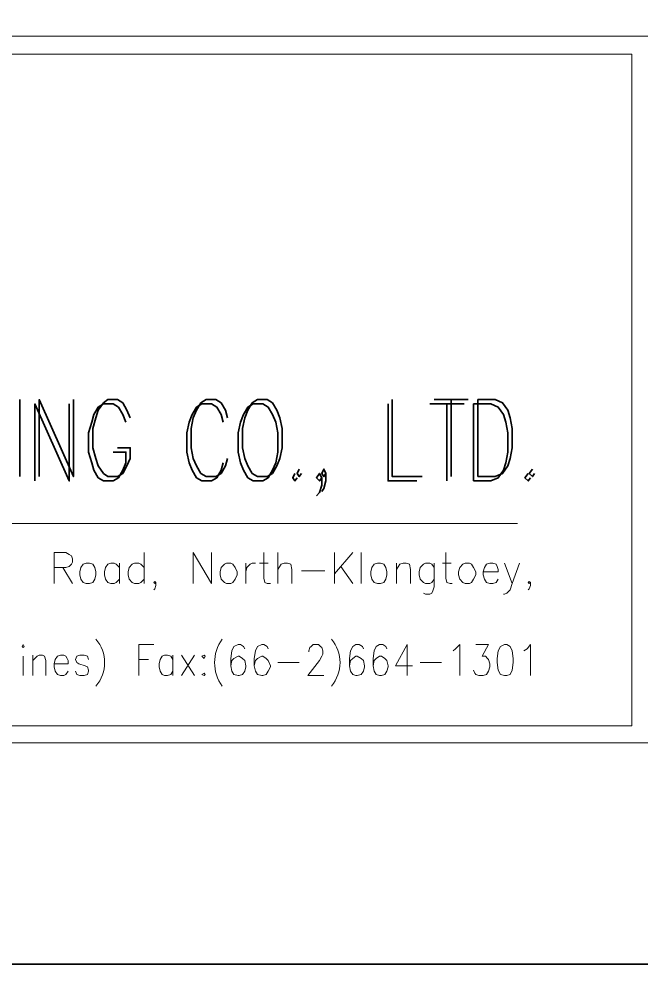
# Model space of a CAD drawing. Header units: millimetres. Extents: x 0 to 1031, y 0 to 726.
# Drawn here: x 536.6 to 600.7, y 0 to 97.4 of the extents above; entities that cross this region are included whole.
import ezdxf

# ---------------------------------------------------------------- set-up
doc = ezdxf.new("R2010")
doc.units = ezdxf.units.MM
doc.header["$LTSCALE"] = 6
doc.layers.add('PDF_Geometry', color=7, linetype='Continuous')

msp = doc.modelspace()

# ---------------------------------------------------------------- linework, layer by layer
at = {"layer": 'PDF_Geometry', "lineweight": 35}
for points in [[(0, 0), (1030.824, 0), (1030.824, 726.224), (0, 726.224)], [(560.735, 57.754), (560.184, 57.423), (559.743, 56.652), (559.412, 55.88), (559.192, 54.778), (559.192, 52.794), (559.412, 51.692), (559.743, 50.921), (560.184, 50.149), (560.735, 49.818), (561.727, 49.818), (562.278, 50.149), (562.719, 50.921), (563.05, 51.692), (563.27, 52.794), (563.27, 54.778), (563.05, 55.88), (562.719, 56.652), (562.278, 57.423), (561.727, 57.754)], [(561.176, 58.195), (560.625, 57.864), (560.184, 57.093), (559.853, 56.321), (559.633, 55.219), (559.633, 53.235), (559.853, 52.133), (560.184, 51.361), (560.625, 50.59), (561.176, 50.259), (562.168, 50.259), (562.719, 50.59), (563.16, 51.361), (563.49, 52.133), (563.711, 53.235), (563.711, 55.219), (563.49, 56.321), (563.16, 57.093), (562.719, 57.864), (562.168, 58.195)], [(583.44, 49.818), (583.44, 57.754), (585.203, 57.754), (585.975, 57.423), (586.526, 56.652), (586.746, 55.88), (586.967, 54.778), (586.967, 52.794), (586.746, 51.692), (586.526, 50.921), (585.975, 50.149), (585.203, 49.818)], [(583.881, 50.259), (583.881, 58.195), (585.644, 58.195), (586.416, 57.864), (586.967, 57.093), (587.187, 56.321), (587.408, 55.219), (587.408, 53.235), (587.187, 52.133), (586.967, 51.361), (586.416, 50.59), (585.644, 50.259)]]:
    msp.add_lwpolyline(points, close=True, dxfattribs=at)
at = {"layer": 'PDF_Geometry', "lineweight": 9}
for points in [[(423.294, 22.815), (425.167, 22.815), (778.037, 22.815), (778.037, 95.669), (252.787, 95.669), (252.787, 22.815), (425.167, 22.815)], [(425.167, 93.795), (593.911, 93.795)], [(428.253, 45.41), (587.959, 45.41)], [(540.235, 39.238), (540.235, 42.434), (541.447, 42.434), (541.778, 42.213), (541.998, 42.103), (542.108, 41.773), (542.108, 41.442), (541.998, 41.221), (541.778, 41.001), (541.447, 40.891), (540.235, 40.891)], [(549.493, 42.434), (549.493, 39.238)], [(554.563, 39.238), (554.563, 42.434), (556.437, 39.238), (556.437, 42.434)], [(561.837, 42.434), (561.837, 39.789), (561.947, 39.348), (562.168, 39.238), (562.499, 39.238)], [(563.27, 42.434), (563.27, 39.238)], [(569.112, 42.434), (569.112, 39.238)], [(570.985, 42.434), (569.112, 40.229)], [(571.867, 42.434), (571.867, 39.238)], [(580.574, 42.434), (580.574, 39.789), (580.684, 39.348), (581.015, 39.238), (581.236, 39.238)], [(546.958, 40.891), (546.627, 41.221), (546.407, 41.332), (546.076, 41.332), (545.745, 41.221), (545.525, 40.891), (545.415, 40.45), (545.415, 40.119), (545.525, 39.678), (545.745, 39.348), (546.076, 39.238), (546.407, 39.238), (546.627, 39.348), (546.958, 39.678)], [(546.958, 41.332), (546.958, 39.238)], [(549.493, 40.891), (549.162, 41.221), (548.942, 41.332), (548.501, 41.332), (548.28, 41.221), (547.95, 40.891), (547.84, 40.45), (547.84, 40.119), (547.95, 39.678), (548.28, 39.348), (548.501, 39.238), (548.942, 39.238), (549.162, 39.348), (549.493, 39.678)], [(559.964, 41.332), (559.964, 39.238)], [(559.964, 40.45), (560.074, 40.891), (560.404, 41.221), (560.625, 41.332), (560.955, 41.332)], [(561.396, 41.332), (562.278, 41.332)], [(563.27, 40.67), (563.601, 41.221), (563.931, 41.332), (564.262, 41.332), (564.593, 41.221), (564.703, 40.67), (564.703, 39.238)], [(569.773, 41.001), (570.985, 39.238)], [(575.504, 41.332), (575.504, 39.238)], [(575.504, 40.67), (575.835, 41.221), (576.166, 41.332), (576.496, 41.332), (576.827, 41.221), (576.937, 40.67), (576.937, 39.238)], [(579.362, 40.891), (579.141, 41.221), (578.921, 41.332), (578.48, 41.332), (578.26, 41.221), (577.929, 40.891), (577.819, 40.45), (577.819, 40.119), (577.929, 39.678), (578.26, 39.348), (578.48, 39.238), (578.921, 39.238), (579.141, 39.348), (579.362, 39.678)], [(579.362, 41.332), (579.362, 38.907), (579.252, 38.466), (579.141, 38.246), (578.921, 38.135), (578.48, 38.135), (578.26, 38.246)], [(580.244, 41.332), (581.125, 41.332)], [(584.432, 40.45), (585.975, 40.45), (585.975, 40.67), (585.865, 41.001), (585.754, 41.221), (585.424, 41.332), (585.093, 41.332), (584.763, 41.221), (584.542, 40.891), (584.432, 40.45), (584.432, 40.119), (584.542, 39.678), (584.763, 39.348), (585.093, 39.238), (585.424, 39.238), (585.754, 39.348), (585.975, 39.678)], [(586.636, 41.332), (587.408, 39.238), (588.179, 41.332)], [(541.116, 40.891), (542.108, 39.238)], [(565.695, 40.56), (568.12, 40.56)], [(550.705, 39.348), (550.595, 39.238), (550.485, 39.348), (550.595, 39.458), (550.705, 39.348), (550.705, 39.017), (550.595, 38.686), (550.485, 38.576)], [(587.408, 39.238), (587.187, 38.576), (586.857, 38.246), (586.636, 38.135), (586.526, 38.135)], [(589.281, 39.348), (589.171, 39.238), (589.061, 39.348), (589.171, 39.458), (589.281, 39.348), (589.281, 39.017), (589.171, 38.686), (589.061, 38.576)], [(548.942, 29.759), (548.942, 32.955), (550.485, 32.955)], [(559.853, 32.514), (559.743, 32.735), (559.412, 32.955), (559.192, 32.955), (558.751, 32.735), (558.531, 32.294), (558.42, 31.522), (558.42, 30.751), (558.531, 30.2), (558.751, 29.869), (559.192, 29.759), (559.302, 29.759), (559.633, 29.869), (559.853, 30.2), (559.964, 30.641), (559.964, 30.751), (559.853, 31.302), (559.633, 31.522), (559.302, 31.743), (559.192, 31.743), (558.751, 31.522), (558.531, 31.302), (558.42, 30.751)], [(562.278, 32.514), (562.168, 32.735), (561.837, 32.955), (561.617, 32.955), (561.176, 32.735), (560.955, 32.294), (560.845, 31.522), (560.845, 30.751), (560.955, 30.2), (561.176, 29.869), (561.617, 29.759), (561.727, 29.759), (562.058, 29.869), (562.278, 30.2), (562.499, 30.641), (562.499, 30.751), (562.278, 31.302), (562.058, 31.522), (561.727, 31.743), (561.617, 31.743), (561.176, 31.522), (560.955, 31.302), (560.845, 30.751)], [(566.466, 32.184), (566.466, 32.294), (566.577, 32.624), (566.687, 32.735), (566.907, 32.955), (567.458, 32.955), (567.679, 32.735), (567.789, 32.624), (567.899, 32.294), (567.899, 31.963), (567.789, 31.743), (567.569, 31.302), (566.356, 29.759), (568.009, 29.759)], [(572.087, 32.514), (571.977, 32.735), (571.647, 32.955), (571.316, 32.955), (570.985, 32.735), (570.765, 32.294), (570.655, 31.522), (570.655, 30.751), (570.765, 30.2), (570.985, 29.869), (571.316, 29.759), (571.426, 29.759), (571.867, 29.869), (572.087, 30.2), (572.198, 30.641), (572.198, 30.751), (572.087, 31.302), (571.867, 31.522), (571.426, 31.743), (571.316, 31.743), (570.985, 31.522), (570.765, 31.302), (570.655, 30.751)], [(574.512, 32.514), (574.402, 32.735), (574.071, 32.955), (573.741, 32.955), (573.41, 32.735), (573.19, 32.294), (573.079, 31.522), (573.079, 30.751), (573.19, 30.2), (573.41, 29.869), (573.741, 29.759), (573.961, 29.759), (574.292, 29.869), (574.512, 30.2), (574.622, 30.641), (574.622, 30.751), (574.512, 31.302), (574.292, 31.522), (573.961, 31.743), (573.741, 31.743), (573.41, 31.522), (573.19, 31.302), (573.079, 30.751)], [(576.606, 29.759), (576.606, 32.955), (575.394, 30.751), (577.157, 30.751)], [(581.346, 32.294), (581.566, 32.514), (582.007, 32.955), (582.007, 29.759)], [(583.66, 32.955), (584.983, 32.955), (584.322, 31.743), (584.652, 31.743), (584.873, 31.522), (584.983, 31.412), (585.093, 30.971), (585.093, 30.641), (584.983, 30.2), (584.763, 29.869), (584.432, 29.759), (583.991, 29.759), (583.66, 29.869), (583.55, 29.979), (583.44, 30.31)], [(588.62, 32.294), (588.951, 32.514), (589.281, 32.955), (589.281, 29.759)], [(537.038, 31.743), (537.038, 29.759)], [(538.03, 31.853), (538.03, 29.759)], [(538.03, 31.302), (538.471, 31.743), (538.692, 31.853), (539.022, 31.853), (539.243, 31.743), (539.353, 31.302), (539.353, 29.759)], [(540.235, 30.971), (541.667, 30.971), (541.667, 31.302), (541.557, 31.522), (541.447, 31.743), (541.227, 31.853), (540.896, 31.853), (540.565, 31.743), (540.345, 31.412), (540.235, 30.971), (540.235, 30.641), (540.345, 30.2), (540.565, 29.869), (540.896, 29.759), (541.227, 29.759), (541.447, 29.869), (541.667, 30.2)], [(543.762, 31.412), (543.651, 31.743), (543.321, 31.853), (542.88, 31.853), (542.549, 31.743), (542.439, 31.412), (542.549, 31.081), (542.77, 30.971), (543.431, 30.751), (543.651, 30.641), (543.762, 30.31), (543.762, 30.2), (543.651, 29.869), (543.321, 29.759), (542.88, 29.759), (542.549, 29.869), (542.439, 30.2)], [(548.942, 31.412), (549.934, 31.412)], [(552.469, 31.412), (552.248, 31.743), (551.918, 31.853), (551.587, 31.853), (551.367, 31.743), (551.146, 31.412), (551.036, 30.971), (551.036, 30.641), (551.146, 30.2), (551.367, 29.869), (551.587, 29.759), (551.918, 29.759), (552.248, 29.869), (552.469, 30.2)], [(552.469, 31.853), (552.469, 29.759)], [(553.35, 31.853), (554.673, 29.759)], [(554.673, 31.853), (553.35, 29.759)], [(563.27, 31.081), (565.474, 31.081)], [(577.929, 31.081), (580.133, 31.081)], [(425.167, 24.579), (593.911, 24.579)]]:
    msp.add_lwpolyline(points, dxfattribs=at)
for points in [[(599.752, 24.579), (425.167, 24.579), (425.167, 93.795), (599.752, 93.795)], [(543.541, 41.332), (543.21, 41.221), (542.99, 40.891), (542.88, 40.45), (542.88, 40.119), (542.99, 39.678), (543.21, 39.348), (543.541, 39.238), (543.872, 39.238), (544.202, 39.348), (544.423, 39.678), (544.533, 40.119), (544.533, 40.45), (544.423, 40.891), (544.202, 41.221), (543.872, 41.332)], [(557.98, 41.332), (557.759, 41.221), (557.429, 40.891), (557.318, 40.45), (557.318, 40.119), (557.429, 39.678), (557.759, 39.348), (557.98, 39.238), (558.42, 39.238), (558.641, 39.348), (558.861, 39.678), (559.082, 40.119), (559.082, 40.45), (558.861, 40.891), (558.641, 41.221), (558.42, 41.332)], [(573.52, 41.332), (573.19, 41.221), (572.969, 40.891), (572.859, 40.45), (572.859, 40.119), (572.969, 39.678), (573.19, 39.348), (573.52, 39.238), (573.851, 39.238), (574.182, 39.348), (574.402, 39.678), (574.512, 40.119), (574.512, 40.45), (574.402, 40.891), (574.182, 41.221), (573.851, 41.332)], [(582.558, 41.332), (582.338, 41.221), (582.007, 40.891), (581.897, 40.45), (581.897, 40.119), (582.007, 39.678), (582.338, 39.348), (582.558, 39.238), (582.999, 39.238), (583.219, 39.348), (583.44, 39.678), (583.66, 40.119), (583.66, 40.45), (583.44, 40.891), (583.219, 41.221), (582.999, 41.332)], [(536.928, 32.735), (537.038, 32.624), (537.148, 32.735), (537.038, 32.955)], [(586.636, 32.955), (586.195, 32.735), (585.975, 32.294), (585.865, 31.522), (585.865, 31.081), (585.975, 30.31), (586.195, 29.869), (586.636, 29.759), (586.857, 29.759), (587.187, 29.869), (587.408, 30.31), (587.518, 31.081), (587.518, 31.522), (587.408, 32.294), (587.187, 32.735), (586.857, 32.955)], [(555.665, 31.853), (555.445, 31.743), (555.665, 31.522), (555.775, 31.743)], [(555.665, 29.979), (555.445, 29.869), (555.665, 29.759), (555.775, 29.869)]]:
    msp.add_lwpolyline(points, close=True, dxfattribs=at)
at = {"layer": 'PDF_Geometry', "lineweight": 35}
for points in [[(536.708, 50.259), (536.708, 58.195)], [(538.251, 49.818), (538.251, 57.754), (541.778, 49.818), (541.778, 57.754)], [(538.692, 50.259), (538.692, 58.195), (542.218, 50.259), (542.218, 58.195)], [(547.619, 55.88), (547.288, 56.652), (546.848, 57.423), (546.297, 57.754), (545.305, 57.754), (544.753, 57.423), (544.313, 56.652), (544.092, 55.88), (543.762, 54.778), (543.762, 52.794), (544.092, 51.692), (544.313, 50.921), (544.753, 50.149), (545.305, 49.818), (546.297, 49.818), (546.848, 50.149), (547.288, 50.921), (547.619, 51.692), (547.619, 52.794), (546.297, 52.794)], [(548.06, 56.321), (547.729, 57.093), (547.288, 57.864), (546.737, 58.195), (545.745, 58.195), (545.305, 57.864), (544.753, 57.093), (544.533, 56.321), (544.202, 55.219), (544.202, 53.235), (544.533, 52.133), (544.753, 51.361), (545.305, 50.59), (545.745, 50.259), (546.737, 50.259), (547.288, 50.59), (547.729, 51.361), (548.06, 52.133), (548.06, 53.235), (546.737, 53.235)], [(557.649, 55.88), (557.429, 56.652), (556.988, 57.423), (556.437, 57.754), (555.445, 57.754), (554.894, 57.423), (554.453, 56.652), (554.122, 55.88), (553.902, 54.778), (553.902, 52.794), (554.122, 51.692), (554.453, 50.921), (554.894, 50.149), (555.445, 49.818), (556.437, 49.818), (556.988, 50.149), (557.429, 50.921), (557.649, 51.692)], [(558.09, 56.321), (557.869, 57.093), (557.429, 57.864), (556.877, 58.195), (555.885, 58.195), (555.334, 57.864), (554.894, 57.093), (554.563, 56.321), (554.342, 55.219), (554.342, 53.235), (554.563, 52.133), (554.894, 51.361), (555.334, 50.59), (555.885, 50.259), (556.877, 50.259), (557.429, 50.59), (557.869, 51.361), (558.09, 52.133)], [(574.622, 57.754), (574.622, 49.818), (577.598, 49.818)], [(575.063, 58.195), (575.063, 50.259), (578.149, 50.259)], [(578.921, 57.754), (582.448, 57.754)], [(579.362, 58.195), (582.889, 58.195)], [(580.684, 57.754), (580.684, 49.818)], [(581.125, 58.195), (581.125, 50.259)], [(565.474, 51.031), (565.254, 50.59), (565.474, 50.259), (565.695, 50.59)], [(568.23, 50.59), (568.009, 50.259), (567.789, 50.59), (568.009, 51.031), (568.23, 50.59), (568.23, 49.818), (568.009, 49.047), (567.789, 48.716)], [(589.502, 51.031), (589.171, 50.59), (589.502, 50.259), (589.722, 50.59)], [(565.034, 50.59), (564.813, 50.149), (565.034, 49.818), (565.254, 50.149)], [(567.789, 50.149), (567.569, 49.818), (567.238, 50.149), (567.569, 50.59), (567.789, 50.149), (567.789, 49.378), (567.569, 48.606), (567.238, 48.275)], [(589.061, 50.59), (588.73, 50.149), (589.061, 49.818), (589.281, 50.149)]]:
    msp.add_lwpolyline(points, dxfattribs=at)
at = {"layer": 'PDF_Geometry', "lineweight": 9}
for centre, radius, start, end in [((541.702, 31.081), 3.728, 319.42167, 40.57833), ((560.892, 31.081), 4.139, 144.13289, 215.86711), ((565.95, 31.081), 3.728, 319.42167, 40.57833)]:
    msp.add_arc(centre, radius, start, end, dxfattribs=at)

doc.saveas('drawing.dxf')
